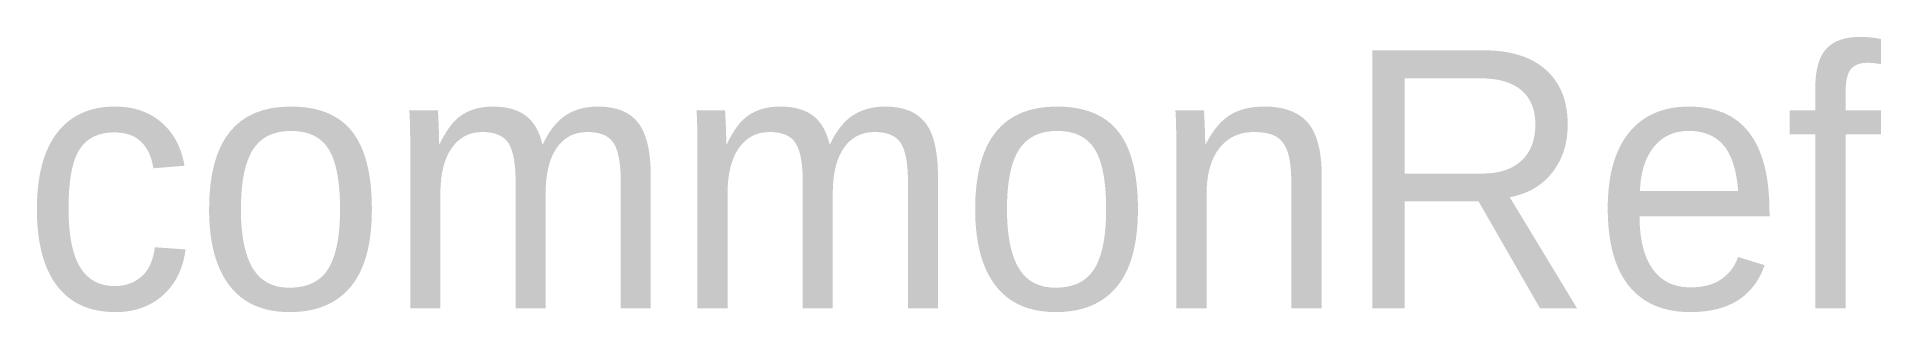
# Model space of a CAD drawing. Extents: x 0.36 to 3.94, y 1.22 to 1.75.
import ezdxf

# ---------------------------------------------------------------- set-up
doc = ezdxf.new("R2010")
doc.units = 0
doc.layers.add('Default', color=7, linetype='Continuous')

msp = doc.modelspace()

# ---------------------------------------------------------------- texts
at = {"layer": 'Default'}
msp.add_text('commonRef', height=0.5, dxfattribs=at).set_placement((0.3326, 1.2266))

doc.saveas('drawing.dxf')
